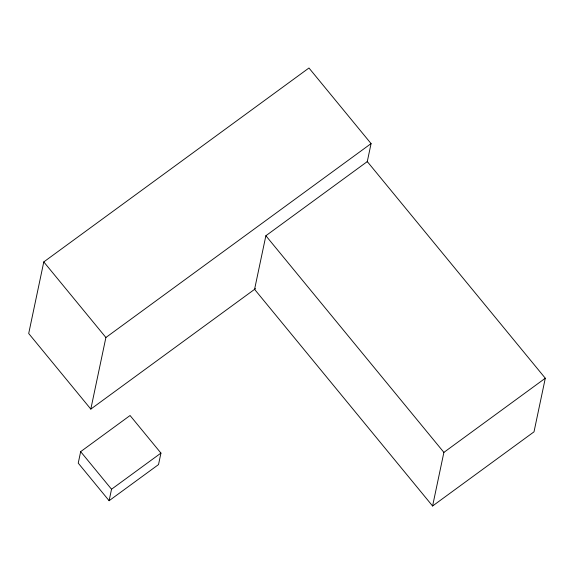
<?xml version="1.0" encoding="UTF-8"?>
<svg xmlns="http://www.w3.org/2000/svg" width="574" height="574" viewBox="0 0 574 574"><rect width="100%" height="100%" fill="white"/><g stroke="black" fill="none" stroke-linecap="round" stroke-linejoin="round"><path stroke-width="0.86" d="M367.209 161.933L371.077 143.6L308.963 68.005L43.789 261.916L28.7 333.501L90.814 409.097L255.552 288.629M80.661 451.645L78.236 463.132L109.117 500.707L158.524 464.581L160.942 453.094L130.068 415.519L80.661 451.645L111.535 489.227L109.117 500.707M90.814 409.097L105.896 337.505L371.077 143.6M265.87 235.742L254.576 289.346L432.588 505.995L534.007 431.835L545.3 378.23L367.288 161.581L265.87 235.742L443.889 452.384L432.588 505.995M111.535 489.227L160.942 453.094M443.889 452.384L545.3 378.23M43.789 261.916L105.896 337.505"/></g></svg>
